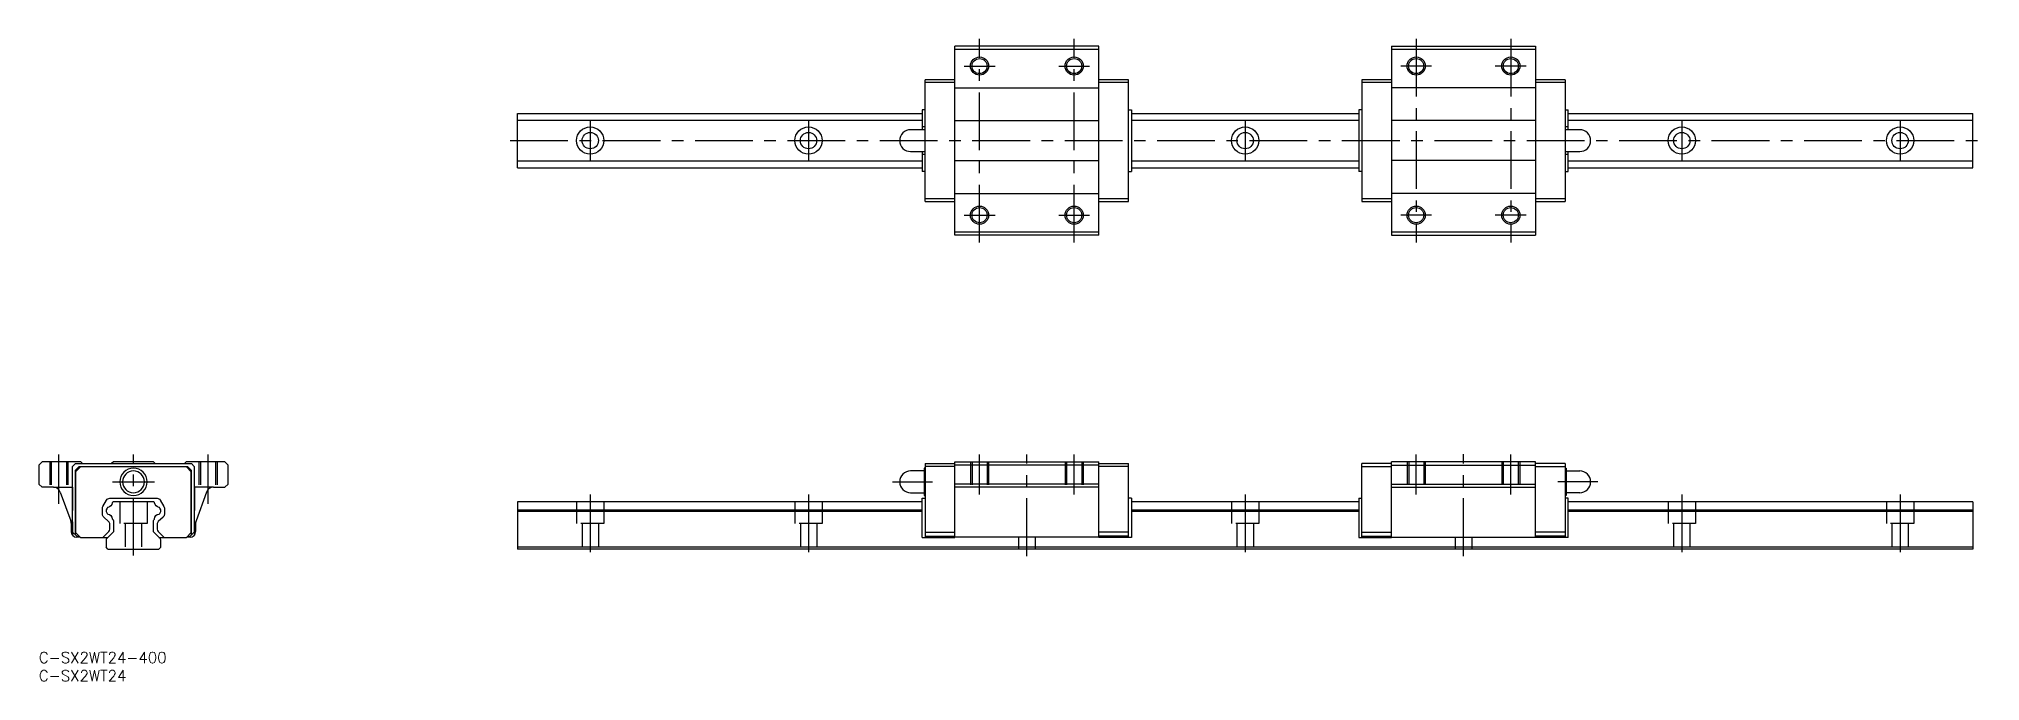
# Model space of a CAD drawing. Extents: x 0 to 534, y -8 to 169.
import ezdxf

# ---------------------------------------------------------------- set-up
doc = ezdxf.new("R2010")
doc.units = 0
doc.header["$LTSCALE"] = 0.5
doc.linetypes.add('CENTER', pattern=[50.8, 31.75, -6.35, 6.35, -6.35])
doc.linetypes.add('DASHED', pattern=[19.05, 12.7, -6.35])
for name, color, linetype in [('MSM_CENTER', 1, 'CENTER'), ('MSM_CONTINUOUS', 7, 'CONTINUOUS'), ('MSM_DASHED', 4, 'DASHED'), ('MSM_NARROW', 5, 'CONTINUOUS'), ('MSM_PART_NUMBER', 7, 'CONTINUOUS')]:
    doc.layers.add(name, color=color, linetype=linetype)
doc.styles.get("Standard").update_dxf_attribs({"font": 'txt.shx', "height": 3, "bigfont": 'bigfont.shx'})

# ---------------------------------------------------------------- blocks, each defined once
blk = doc.blocks.new('*U66')
at = {"layer": 'MSM_PART_NUMBER'}
blk.add_text('C-SX2WT24-400', height=3, dxfattribs=at).set_placement((0, -3))
blk = doc.blocks.new('*U67')
at = {"layer": 'MSM_PART_NUMBER'}
blk.add_text('C-SX2WT24', height=3, dxfattribs=at).set_placement((0, -8))

msp = doc.modelspace()

# ---------------------------------------------------------------- linework, layer by layer
at = {"layer": 'MSM_CENTER'}
for p, q in [((258.54, 112.65), (258.54, 168.65)), ((284.54, 112.65), (284.54, 168.65)), ((378.54, 168.65), (378.54, 112.65)), ((404.54, 168.65), (404.54, 112.65)), ((254.29, 161.15), (262.79, 161.15)), ((280.29, 161.15), (288.79, 161.15)), ((382.79, 161.15), (374.29, 161.15)), ((408.79, 161.15), (400.29, 161.15)), ((151.54, 146.4), (151.54, 134.9)), ((211.54, 146.4), (211.54, 134.9)), ((331.54, 146.4), (331.54, 134.9)), ((451.54, 146.4), (451.54, 134.9)), ((511.54, 146.4), (511.54, 134.9)), ((129.54, 140.65), (533.54, 140.65)), ((254.29, 120.15), (262.79, 120.15)), ((280.29, 120.15), (288.79, 120.15)), ((382.79, 120.15), (374.29, 120.15)), ((408.79, 120.15), (400.29, 120.15)), ((5.5, 40.78), (5.5, 54.32)), ((26, 26.58), (26, 54.32)), ((46.5, 40.78), (46.5, 54.32)), ((258.54, 43.32), (258.54, 54.32)), ((271.54, 26.42), (271.54, 54.32)), ((284.54, 43.32), (284.54, 54.32)), ((378.54, 43.32), (378.54, 54.32)), ((391.54, 26.42), (391.54, 54.42)), ((404.54, 43.32), (404.54, 54.32)), ((20.25, 46.82), (31.75, 46.82)), ((151.54, 43.32), (151.54, 26.32)), ((211.54, 43.32), (211.54, 26.32)), ((234.59, 46.82), (245.59, 46.82)), ((331.54, 43.32), (331.54, 26.32)), ((428.49, 46.82), (417.49, 46.82)), ((451.54, 43.32), (451.54, 26.32)), ((511.54, 43.32), (511.54, 26.32))]:
    msp.add_line(p, q, dxfattribs=at)
at = {"layer": 'MSM_CONTINUOUS'}
for p, q in [((291.29, 166.65), (251.79, 166.65)), ((251.79, 114.65), (251.79, 166.65)), ((291.29, 165.75), (251.79, 165.75)), ((291.29, 114.65), (291.29, 166.65)), ((371.79, 166.65), (411.29, 166.65)), ((371.79, 166.65), (371.79, 114.65)), ((411.29, 165.75), (371.79, 165.75)), ((411.29, 166.65), (411.29, 114.65)), ((243.59, 123.95), (243.59, 157.35)), ((251.79, 157.35), (243.59, 157.35)), ((251.79, 156.6), (243.59, 156.6)), ((251.79, 155.15), (291.29, 155.15)), ((299.49, 157.35), (291.29, 157.35)), ((299.49, 156.6), (291.29, 156.6)), ((299.49, 123.95), (299.49, 157.35)), ((363.59, 157.35), (363.59, 123.95)), ((371.79, 157.35), (363.59, 157.35)), ((371.79, 156.6), (363.59, 156.6)), ((411.29, 155.15), (371.79, 155.15)), ((419.49, 157.35), (411.29, 157.35)), ((419.49, 156.6), (411.29, 156.6)), ((419.49, 157.35), (419.49, 123.95)), ((131.54, 148.15), (242.79, 148.15)), ((131.54, 133.15), (131.54, 148.15)), ((131.54, 146.25), (242.79, 146.25)), ((242.79, 149.15), (242.79, 143.65)), ((243.59, 149.15), (242.79, 149.15)), ((243.59, 144.4), (242.79, 144.4)), ((251.79, 146.15), (291.29, 146.15)), ((299.49, 149.15), (300.29, 149.15)), ((300.29, 149.15), (300.29, 132.15)), ((300.29, 148.15), (362.79, 148.15)), ((300.29, 146.25), (362.79, 146.25)), ((363.59, 149.15), (362.79, 149.15)), ((362.79, 149.15), (362.79, 132.15)), ((411.29, 146.15), (371.79, 146.15)), ((419.49, 149.15), (420.29, 149.15)), ((420.29, 144.4), (419.49, 144.4)), ((420.29, 143.65), (420.29, 149.15)), ((420.29, 148.15), (531.54, 148.15)), ((420.29, 146.25), (531.54, 146.25)), ((531.54, 133.15), (531.54, 148.15)), ((243.59, 143.65), (239.59, 143.65)), ((423.49, 143.65), (419.49, 143.65)), ((131.54, 135.05), (242.79, 135.05)), ((239.59, 137.65), (243.59, 137.65)), ((242.79, 137.65), (242.79, 132.15)), ((242.79, 136.9), (243.59, 136.9)), ((251.79, 135.15), (291.29, 135.15)), ((300.29, 135.05), (362.79, 135.05)), ((411.29, 135.15), (371.79, 135.15)), ((419.49, 137.65), (423.49, 137.65)), ((419.49, 136.9), (420.29, 136.9)), ((420.29, 132.15), (420.29, 137.65)), ((420.29, 135.05), (531.54, 135.05)), ((131.54, 133.15), (242.79, 133.15)), ((243.59, 132.15), (242.79, 132.15)), ((299.49, 132.15), (300.29, 132.15)), ((300.29, 133.15), (362.79, 133.15)), ((363.59, 132.15), (362.79, 132.15)), ((419.49, 132.15), (420.29, 132.15)), ((420.29, 133.15), (531.54, 133.15)), ((243.59, 124.7), (251.79, 124.7)), ((243.59, 123.95), (251.79, 123.95)), ((251.79, 126.15), (291.29, 126.15)), ((291.29, 124.7), (299.49, 124.7)), ((291.29, 123.95), (299.49, 123.95)), ((363.59, 124.7), (371.79, 124.7)), ((363.59, 123.95), (371.79, 123.95)), ((411.29, 126.15), (371.79, 126.15)), ((411.29, 124.7), (419.49, 124.7)), ((411.29, 123.95), (419.49, 123.95)), ((251.79, 115.55), (291.29, 115.55)), ((291.29, 114.65), (251.79, 114.65)), ((371.79, 115.55), (411.29, 115.55)), ((371.79, 114.65), (411.29, 114.65)), ((0.9, 52.32), (0, 51.42)), ((0, 51.42), (0, 46.22)), ((11.5, 52.32), (0.9, 52.32)), ((10.05, 51.82), (9.3, 51.07)), ((9.3, 32.98), (9.3, 51.07)), ((10.05, 51.82), (41.95, 51.82)), ((10.1, 49.99), (11.13, 51.02)), ((10.1, 32.18), (10.1, 49.99)), ((11.45, 50.92), (10.2, 49.67)), ((10.2, 32.77), (10.2, 49.67)), ((11.13, 51.02), (40.87, 51.02)), ((40.55, 50.92), (11.45, 50.92)), ((12, 51.82), (11.5, 52.32)), ((20.5, 52.32), (20, 51.82)), ((31.5, 52.32), (20.5, 52.32)), ((32, 51.82), (31.5, 52.32)), ((40.5, 52.32), (40, 51.82)), ((51.1, 52.32), (40.5, 52.32)), ((41.8, 49.67), (40.55, 50.92)), ((40.87, 51.02), (41.9, 49.99)), ((41.8, 49.67), (41.8, 32.77)), ((41.9, 49.99), (41.9, 32.18)), ((42.7, 51.07), (41.95, 51.82)), ((42.7, 51.07), (42.7, 32.98)), ((52, 51.42), (51.1, 52.32)), ((52, 46.22), (52, 51.42)), ((243.29, 49.82), (239.59, 49.82)), ((243.59, 50.57), (243.29, 50.57)), ((243.29, 50.57), (243.29, 43.07)), ((243.59, 51.82), (243.59, 31.52)), ((243.59, 51.82), (251.79, 51.82)), ((251.79, 51.07), (243.59, 51.07)), ((251.79, 31.52), (251.79, 52.32)), ((251.79, 52.32), (291.29, 52.32)), ((291.29, 51.42), (251.79, 51.42)), ((291.29, 31.52), (291.29, 52.32)), ((291.29, 51.82), (299.49, 51.82)), ((299.49, 51.07), (291.29, 51.07)), ((299.49, 31.52), (299.49, 51.82)), ((363.59, 31.52), (363.59, 51.82)), ((371.79, 51.82), (363.59, 51.82)), ((363.59, 51.07), (371.79, 51.07)), ((371.79, 31.52), (371.79, 52.32)), ((411.29, 52.32), (371.79, 52.32)), ((371.79, 51.42), (411.29, 51.42)), ((411.29, 31.52), (411.29, 52.32)), ((419.49, 51.82), (411.29, 51.82)), ((411.29, 51.07), (419.49, 51.07)), ((419.49, 51.82), (419.49, 31.52)), ((419.49, 50.57), (419.79, 50.57)), ((419.79, 50.57), (419.79, 43.07)), ((419.79, 49.82), (423.49, 49.82)), ((0.9, 45.32), (0, 46.22)), ((4.03, 45.32), (0.9, 45.32)), ((5.91, 44.01), (8.78, 36.13)), ((46.09, 44.01), (43.22, 36.13)), ((47.97, 45.32), (51.1, 45.32)), ((52, 46.22), (51.1, 45.32)), ((239.59, 43.82), (243.29, 43.82)), ((243.29, 43.07), (243.59, 43.07)), ((291.29, 46.22), (251.79, 46.22)), ((291.29, 45.32), (251.79, 45.32)), ((371.79, 46.22), (411.29, 46.22)), ((371.79, 45.32), (411.29, 45.32)), ((419.79, 43.07), (419.49, 43.07)), ((423.49, 43.82), (419.79, 43.82)), ((17.5, 37.86), (17.5, 39.57)), ((17.63, 40.06), (18.61, 41.81)), ((18.74, 39.62), (18.5, 39.11)), ((18.5, 39.11), (18.5, 38.64)), ((18.5, 38.64), (18.74, 38.13)), ((19.48, 42.32), (32.52, 42.32)), ((20.4, 41.32), (20.28, 41.2)), ((31.6, 41.32), (20.4, 41.32)), ((31.72, 41.2), (31.6, 41.32)), ((33.5, 39.11), (33.26, 39.62)), ((33.26, 38.13), (33.5, 38.64)), ((33.39, 41.81), (34.37, 40.06)), ((33.5, 38.64), (33.5, 39.11)), ((34.5, 39.57), (34.5, 37.86)), ((242.79, 41.32), (131.54, 41.32)), ((131.54, 41.32), (131.54, 28.32)), ((131.54, 39.11), (242.79, 39.11)), ((242.79, 38.64), (131.54, 38.64)), ((242.79, 31.52), (242.79, 42.32)), ((242.79, 42.32), (243.59, 42.32)), ((300.29, 42.32), (299.49, 42.32)), ((300.29, 42.32), (300.29, 31.52)), ((362.79, 41.32), (300.29, 41.32)), ((300.29, 39.11), (362.79, 39.11)), ((362.79, 38.64), (300.29, 38.64)), ((362.79, 42.32), (362.79, 31.52)), ((362.79, 42.32), (363.59, 42.32)), ((420.29, 42.32), (419.49, 42.32)), ((420.29, 31.52), (420.29, 42.32)), ((531.54, 41.32), (420.29, 41.32)), ((420.29, 39.11), (531.54, 39.11)), ((531.54, 38.64), (420.29, 38.64)), ((531.54, 41.32), (531.54, 28.32)), ((8.9, 35.45), (8.9, 33.12)), ((10.41, 31.87), (9.3, 32.98)), ((10.2, 32.77), (11.45, 31.52)), ((17.59, 31.52), (19.21, 33.15)), ((19.17, 35.92), (17.83, 37.12)), ((20.41, 32.94), (18.59, 31.11)), ((19.5, 33.85), (19.5, 35.18)), ((20.28, 36.46), (20.41, 36.33)), ((20.5, 36.12), (20.5, 33.15)), ((31.5, 33.15), (31.5, 36.12)), ((31.59, 36.33), (31.72, 36.46)), ((33.41, 31.11), (31.59, 32.94)), ((32.5, 35.18), (32.5, 33.85)), ((32.79, 33.15), (34.41, 31.52)), ((34.17, 37.12), (32.83, 35.92)), ((40.55, 31.52), (41.8, 32.77)), ((41.59, 31.87), (42.7, 32.98)), ((43.1, 35.45), (43.1, 33.12)), ((243.59, 32.98), (251.79, 32.98)), ((299.49, 32.98), (291.29, 32.98)), ((363.59, 32.98), (371.79, 32.98)), ((419.49, 32.98), (411.29, 32.98)), ((11.35, 31.62), (10.4, 31.62)), ((10.41, 31.87), (11.1, 31.87)), ((11.45, 31.52), (19, 31.52)), ((18.5, 30.9), (18.5, 28.82)), ((19, 28.32), (18.5, 28.82)), ((19, 28.32), (33, 28.32)), ((33, 31.52), (40.55, 31.52)), ((33, 28.32), (33.5, 28.82)), ((33.5, 28.82), (33.5, 30.9)), ((41.6, 31.62), (40.65, 31.62)), ((40.9, 31.87), (41.59, 31.87)), ((531.54, 28.82), (131.54, 28.82)), ((531.54, 28.32), (131.54, 28.32)), ((242.79, 31.52), (251.79, 31.52)), ((243.59, 31.87), (251.79, 31.87)), ((291.29, 31.62), (251.79, 31.62)), ((299.49, 31.87), (291.29, 31.87)), ((300.29, 31.52), (291.29, 31.52)), ((362.79, 31.52), (371.79, 31.52)), ((363.59, 31.87), (371.79, 31.87)), ((371.79, 31.62), (411.29, 31.62)), ((419.49, 31.87), (411.29, 31.87)), ((420.29, 31.52), (411.29, 31.52))]:
    msp.add_line(p, q, dxfattribs=at)
for centre, radius in [((258.54, 161.15), 2.07), ((284.54, 161.15), 2.07), ((378.54, 161.15), 2.07), ((404.54, 161.15), 2.07), ((151.54, 140.65), 3.75), ((211.54, 140.65), 3.75), ((331.54, 140.65), 3.75), ((451.54, 140.65), 3.75), ((511.54, 140.65), 3.75), ((151.54, 140.65), 2.25), ((211.54, 140.65), 2.25), ((331.54, 140.65), 2.25), ((451.54, 140.65), 2.25), ((511.54, 140.65), 2.25), ((258.54, 120.15), 2.07), ((284.54, 120.15), 2.07), ((378.54, 120.15), 2.07), ((404.54, 120.15), 2.07)]:
    msp.add_circle(centre, radius, dxfattribs=at)
at = {"layer": 'MSM_CONTINUOUS', "extrusion": (0, 0, -1)}
for radius in [3.75, 3]:
    msp.add_circle((-26, 46.82), radius, dxfattribs=at)
at = {"layer": 'MSM_CONTINUOUS'}
for centre, radius, start, end in [((239.59, 140.65), 3, 90, 270), ((423.49, 140.65), 3, 270, 90), ((239.59, 46.82), 3, 90, 270), ((423.49, 46.82), 3, 270, 90), ((4.03, 43.32), 2, 20, 90), ((47.97, 43.32), 2, 90, 160), ((19.01, 39.49), 0.3, 97.8646, 155), ((19.01, 38.26), 0.3, 205, 262.1354), ((20.49, 40.99), 0.3, 135.0001, 172.82), ((31.51, 40.99), 0.3, 7.1801, 45), ((32.99, 39.49), 0.3, 25, 82.1354), ((32.99, 38.26), 0.3, 277.8646, 335), ((6.9, 35.45), 2, 0, 20), ((10.4, 33.12), 1.5, 180, 270), ((18.5, 35.18), 1, 0, 48.187), ((18.5, 33.85), 1, 315, 0), ((20.5, 36.67), 0.3, 184.2317, 225), ((31.5, 36.67), 0.3, 315, 355.7683), ((33.5, 35.18), 1, 131.813, 180), ((33.5, 33.85), 1, 180, 225), ((41.6, 33.12), 1.5, 270, 0), ((45.1, 35.45), 2, 160, 180), ((18.8, 30.9), 0.3, 135.0002, 180), ((33.2, 30.9), 0.3, 0, 45)]:
    msp.add_arc(centre, radius, start, end, dxfattribs=at)
at = {"layer": 'MSM_CONTINUOUS', "extrusion": (0, 0, -1)}
for centre, radius, start, end in [((-18.5, 39.57), 1, 0, 29.2444), ((-18.5, 37.86), 1, 311.813, 0), ((-19.48, 41.32), 1, 29.2444, 90), ((-18.77, 41.2), 1.43, 187.18, 262.1354), ((-18.77, 36.54), 1.43, 97.8646, 175.7683), ((-33.23, 36.54), 1.43, 4.2317, 82.1354), ((-33.23, 41.2), 1.43, 277.8646, 352.82), ((-32.52, 41.32), 1, 90, 150.7556), ((-33.5, 37.86), 1, 180, 228.187), ((-33.5, 39.57), 1, 150.7556, 180), ((-20.2, 36.12), 0.3, 134.9998, 180), ((-20.2, 33.15), 0.3, 180, 225), ((-31.8, 36.12), 0.3, 0, 45), ((-31.8, 33.15), 0.3, 315, 0)]:
    msp.add_arc(centre, radius, start, end, dxfattribs=at)
at = {"layer": 'MSM_DASHED'}
for p, q in [((3, 52.32), (3, 45.32)), ((3.43, 52.32), (3.43, 45.32)), ((7.57, 52.32), (7.57, 45.32)), ((8, 52.32), (8, 45.32)), ((44, 52.32), (44, 45.32)), ((44.43, 52.32), (44.43, 45.32)), ((48.57, 52.32), (48.57, 45.32)), ((49, 52.32), (49, 45.32)), ((256.04, 52.32), (256.04, 45.32)), ((256.48, 52.32), (256.48, 45.32)), ((260.61, 52.32), (260.61, 45.32)), ((261.04, 52.32), (261.04, 45.32)), ((282.04, 52.32), (282.04, 45.32)), ((282.48, 52.32), (282.48, 45.32)), ((286.61, 52.32), (286.61, 45.32)), ((287.04, 52.32), (287.04, 45.32)), ((376.04, 52.32), (376.04, 45.32)), ((376.48, 52.32), (376.48, 45.32)), ((380.61, 52.32), (380.61, 45.32)), ((381.04, 52.32), (381.04, 45.32)), ((402.04, 52.32), (402.04, 45.32)), ((402.48, 52.32), (402.48, 45.32)), ((406.61, 52.32), (406.61, 45.32)), ((407.04, 52.32), (407.04, 45.32)), ((4.03, 45.32), (9.25, 45.32)), ((9.25, 45.32), (9.25, 32.16)), ((42.75, 45.32), (42.75, 32.16)), ((47.97, 45.32), (42.75, 45.32)), ((22.25, 41.32), (22.25, 35.32)), ((29.75, 41.32), (29.75, 35.32)), ((147.79, 41.32), (147.79, 35.32)), ((155.29, 41.32), (155.29, 35.32)), ((207.79, 41.32), (207.79, 35.32)), ((215.29, 41.32), (215.29, 35.32)), ((327.79, 41.32), (327.79, 35.32)), ((335.29, 41.32), (335.29, 35.32)), ((447.79, 41.32), (447.79, 35.32)), ((455.29, 41.32), (455.29, 35.32)), ((507.79, 41.32), (507.79, 35.32)), ((515.29, 41.32), (515.29, 35.32)), ((29.75, 35.32), (22.25, 35.32)), ((23.75, 35.32), (23.75, 28.32)), ((28.25, 35.32), (28.25, 28.32)), ((155.29, 35.32), (147.79, 35.32)), ((149.29, 35.32), (149.29, 28.32)), ((153.79, 35.32), (153.79, 28.32)), ((215.29, 35.32), (207.79, 35.32)), ((209.29, 35.32), (209.29, 28.32)), ((213.79, 35.32), (213.79, 28.32)), ((335.29, 35.32), (327.79, 35.32)), ((329.29, 35.32), (329.29, 28.32)), ((333.79, 35.32), (333.79, 28.32)), ((455.29, 35.32), (447.79, 35.32)), ((449.29, 35.32), (449.29, 28.32)), ((453.79, 35.32), (453.79, 28.32)), ((515.29, 35.32), (507.79, 35.32)), ((509.29, 35.32), (509.29, 28.32)), ((513.79, 35.32), (513.79, 28.32)), ((269.29, 31.62), (269.29, 28.32)), ((273.79, 31.62), (273.79, 28.32)), ((389.29, 31.62), (389.29, 28.32)), ((393.79, 31.62), (393.79, 28.32))]:
    msp.add_line(p, q, dxfattribs=at)
at = {"layer": 'MSM_NARROW'}
for centre in [(258.54, 161.15), (284.54, 161.15), (378.54, 161.15), (404.54, 161.15), (258.54, 120.15), (284.54, 120.15), (378.54, 120.15), (404.54, 120.15)]:
    msp.add_circle(centre, 2.5, dxfattribs=at)

# ---------------------------------------------------------------- block references
at = {"layer": 'MSM_CONTINUOUS'}
for name in ['*U66', '*U67']:
    msp.add_blockref(name, (0, 0), dxfattribs=at)

doc.saveas('drawing.dxf')
